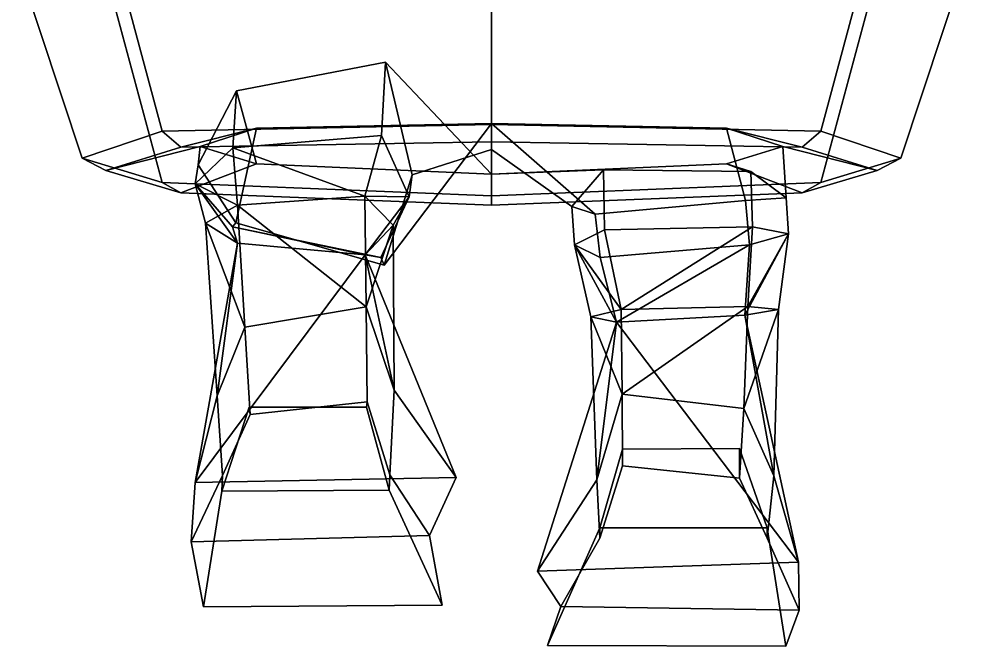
# Model space of a CAD drawing. Extents: x -194 to 169, y -132 to 383.
# Drawn here: x -136 to 130.3, y -131.7 to 44.9 of the extents above; entities that cross this region are included whole.
import ezdxf

# ---------------------------------------------------------------- set-up
doc = ezdxf.new("R2010")
doc.units = 0

msp = doc.modelspace()

# ---------------------------------------------------------------- linework, layer by layer
for points in [[(-95.678932, 13.295494, -93.883919), (-110.131485, 67.148659, -84.695908), (-2.883085, 70.007042, -118.233078), (-2.882864, 15.20034, -127.584053)], [(89.913216, 13.295502, -93.883919), (-2.882864, 15.20034, -127.584053), (-2.883085, 70.007042, -118.233078), (104.365746, 67.148674, -84.695908)], [(-118.213753, 5.750099, -4.213085), (-136.046539, 59.603264, 4.97493), (-110.131485, 67.148659, -84.695908), (-95.678932, 13.295494, -93.883919)], [(112.448029, 5.750099, -4.213086), (89.913216, 13.295502, -93.883919), (104.365746, 67.148674, -84.695908), (130.280792, 59.603264, 4.974929)], [(-110.131485, 52.674095, 87.322327), (-136.046539, 59.603264, 4.97493), (-118.213753, 5.750099, -4.213085), (-95.678932, -1.179077, 78.134315)], [(104.365746, 52.674095, 87.322327), (89.913208, -1.17907, 78.134315), (112.448029, 5.750099, -4.213086), (130.280792, 59.603264, 4.974929)], [(-2.882864, -4.919319, 111.521301), (-2.882867, 49.895164, 120.873329), (-110.131485, 52.674095, 87.322327), (-95.678932, -1.179077, 78.134315)], [(-2.882864, -4.919319, 111.521301), (89.913208, -1.17907, 78.134315), (104.365746, 52.674095, 87.322327), (-2.882867, 49.895164, 120.873329)], [(-33.883995, 12.086708, 25.643669), (-32.786674, 32.773293, 51.610847), (-74.727417, 24.697075, 30.736732), (-75.778778, 8.665199, 16.050764)], [(-2.882864, 1.165199, 79.104446), (-69.053177, 4.080414, 55.174133), (-74.727417, 24.697075, 30.736732), (-32.786674, 32.773293, 51.610847)], [(-33.883995, 12.086708, 25.643669), (-26.090738, -5.19326, 2.773498), (-25.229872, 1.057503, -2.591345), (-32.786674, 32.773293, 51.610847)], [(-2.882864, 8.172775, -4.174793), (-2.882864, 1.165199, 79.104446), (-32.786674, 32.773293, 51.610847), (-25.229872, 1.057503, -2.591345)], [(-75.778778, 8.665199, 16.050764), (-74.727417, 24.697075, 30.736732), (-85.573402, 3.84832, -4.024663), (-86.40049, -1.472176, 0.862406)], [(-69.053177, 4.080414, 55.174133), (-84.931557, 9.030495, -3.653409), (-85.573402, 3.84832, -4.024663), (-74.727417, 24.697075, 30.736732)], [(-111.582413, 2.196304, -4.819406), (-90.373856, 8.774086, -82.990822), (-69.053177, 14.202141, -65.11409), (-84.931557, 9.030495, -3.653409)], [(-95.678932, 13.295494, -93.883919), (-2.882864, 15.20034, -127.584053), (-2.882864, 10.32296, -112.83728), (-90.373856, 8.774086, -82.990822)], [(-90.373856, 8.774086, -82.990822), (-2.882864, 10.32296, -112.83728), (-2.882864, 15.461174, -90.791321), (-69.053177, 14.202141, -65.11409)], [(-84.931557, 9.030495, -3.653409), (-69.053177, 14.202141, -65.11409), (-74.923363, -12.495827, -43.100163), (-85.573402, 3.84832, -4.024663)], [(-69.053177, 14.202141, -65.11409), (-2.882864, 15.461174, -90.791321), (-33.088135, -24.446571, -61.984375), (-74.923363, -12.495827, -43.100163)], [(-2.882864, 15.461174, -90.791321), (-2.882864, 8.172775, -4.174793), (-25.229872, 1.057503, -2.591345), (-33.088135, -24.446571, -61.984375)], [(63.287453, 14.202141, -65.114098), (68.648666, -6.15905, -47.602036), (26.329973, -10.047539, -68.849976), (-2.882864, 15.461174, -90.791321)], [(84.608124, 8.774086, -82.990822), (63.287453, 14.202141, -65.114098), (-2.882864, 15.461174, -90.791321), (-2.882864, 10.32296, -112.83728)], [(19.787638, -7.903145, -4.180181), (-2.882864, 8.172775, -4.174793), (-2.882864, 15.461174, -90.791321), (26.329973, -10.047539, -68.849976)], [(89.913216, 13.295502, -93.883919), (84.608124, 8.774086, -82.990822), (-2.882864, 10.32296, -112.83728), (-2.882864, 15.20034, -127.584053)], [(79.16584, 9.030495, -3.653409), (80.158325, -5.43676, -5.44688), (68.648666, -6.15905, -47.602036), (63.287453, 14.202141, -65.114098)], [(105.816689, 2.196312, -4.819407), (79.16584, 9.030495, -3.653409), (63.287453, 14.202141, -65.114098), (84.608124, 8.774086, -82.990822)], [(-118.213753, 5.750099, -4.213085), (-95.678932, 13.295494, -93.883919), (-90.373856, 8.774086, -82.990822), (-111.582413, 2.196304, -4.819406)], [(-38.569202, -5.028671, 49.148926), (-33.883995, 12.086708, 25.643669), (-75.778778, 8.665199, 16.050764)], [(-38.569202, -5.028671, 49.148926), (-26.090738, -5.19326, 2.773498), (-33.883995, 12.086708, 25.643669)], [(112.448029, 5.750099, -4.213086), (105.816689, 2.196312, -4.819407), (84.608124, 8.774086, -82.990822), (89.913216, 13.295502, -93.883919)], [(-90.373856, -4.035271, 69.237709), (-111.582413, 2.196304, -4.819406), (-84.931557, 9.030495, -3.653409), (-69.053177, 4.080414, 55.174133)], [(-74.47197, -7.515175, 40.260532), (-75.778778, 8.665199, 16.050764), (-86.40049, -1.472176, 0.862406)], [(-38.569202, -5.028671, 49.148926), (-75.778778, 8.665199, 16.050764), (-74.47197, -7.515175, 40.260532)], [(19.787638, -7.903145, -4.180181), (28.683374, 2.389214, 57.591343), (-2.882864, 1.165199, 79.104446), (-2.882864, 8.172775, -4.174793)], [(63.287453, 4.080421, 55.174133), (70.178375, 1.924843, 34.584824), (80.158325, -5.43676, -5.44688), (79.16584, 9.030495, -3.653409)], [(84.608124, -4.035271, 69.237709), (63.287453, 4.080421, 55.174133), (79.16584, 9.030495, -3.653409), (105.816689, 2.196312, -4.819407)], [(-95.678932, -1.179077, 78.134315), (-118.213753, 5.750099, -4.213085), (-111.582413, 2.196304, -4.819406), (-90.373856, -4.035271, 69.237709)], [(89.913208, -1.17907, 78.134315), (84.608124, -4.035271, 69.237709), (105.816689, 2.196312, -4.819407), (112.448029, 5.750099, -4.213086)], [(-2.882864, -7.482048, 98.760376), (-90.373856, -4.035271, 69.237709), (-69.053177, 4.080414, 55.174133), (-2.882864, 1.165199, 79.104446)], [(-86.40049, -1.472176, 0.862406), (-85.573402, 3.84832, -4.024663), (-74.923363, -12.495827, -43.100163), (-75.891129, -13.637329, -14.65264)], [(-2.882864, 1.165199, 79.104446), (28.683374, 2.389214, 57.591343), (70.178375, 1.924843, 34.584824), (63.287453, 4.080421, 55.174133)], [(-2.882864, -7.482048, 98.760376), (-2.882864, 1.165199, 79.104446), (63.287453, 4.080421, 55.174133), (84.608124, -4.035271, 69.237709)], [(-26.090738, -5.19326, 2.773498), (-34.056831, -22.224869, -21.592335), (-33.088135, -24.446571, -61.984375), (-25.229872, 1.057503, -2.591345)], [(28.975023, -14.420334, 21.728148), (28.683374, 2.389214, 57.591343), (19.787638, -7.903145, -4.180181), (20.4725, -18.647583, -4.761395)], [(28.975023, -14.420334, 21.728148), (70.647629, -13.647697, 11.083958), (70.178375, 1.924843, 34.584824), (28.683374, 2.389214, 57.591343)], [(70.647629, -13.647697, 11.083958), (80.824646, -15.564613, -6.344769), (80.158325, -5.43676, -5.44688), (70.178375, 1.924843, 34.584824)], [(-2.882864, -4.919319, 111.521301), (-95.678932, -1.179077, 78.134315), (-90.373856, -4.035271, 69.237709), (-2.882864, -7.482048, 98.760376)], [(-74.47197, -7.515175, 40.260532), (-86.40049, -1.472176, 0.862406), (-83.513718, -12.603233, 25.428185)], [(-83.513718, -12.603233, 25.428185), (-86.40049, -1.472176, 0.862406), (-74.422081, -18.242126, 9.985621)], [(-74.422081, -18.242126, 9.985621), (-86.40049, -1.472176, 0.862406), (-75.891129, -13.637329, -14.65264)], [(-2.882864, -4.919319, 111.521301), (-2.882864, -7.482048, 98.760376), (84.608124, -4.035271, 69.237709), (89.913208, -1.17907, 78.134315)], [(-38.186619, -36.12484, 32.967907), (-38.569202, -5.028671, 49.148926), (-74.47197, -7.515175, 40.260532)], [(-38.569202, -5.028671, 49.148926), (-30.633059, -13.19442, 26.513964), (-26.090738, -5.19326, 2.773498)], [(-38.186619, -36.12484, 32.967907), (-30.633059, -13.19442, 26.513964), (-38.569202, -5.028671, 49.148926)], [(-38.492447, -21.531685, 2.572141), (-34.056831, -22.224869, -21.592335), (-26.090738, -5.19326, 2.773498)], [(-30.633059, -13.19442, 26.513964), (-38.492447, -21.531685, 2.572141), (-26.090738, -5.19326, 2.773498)], [(-72.343567, -41.901031, 22.264162), (-74.47197, -7.515175, 40.260532), (-83.513718, -12.603233, 25.428185)], [(-72.343567, -41.901031, 22.264162), (-38.186619, -36.12484, 32.967907), (-74.47197, -7.515175, 40.260532)], [(20.4725, -18.647583, -4.761395), (19.787638, -7.903145, -4.180181), (26.329973, -10.047539, -68.849976), (27.71007, -22.234238, -32.815121)], [(69.825409, -18.72673, -24.369167), (27.71007, -22.234238, -32.815121), (26.329973, -10.047539, -68.849976), (68.648666, -6.15905, -47.602036)], [(80.824646, -15.564613, -6.344769), (69.825409, -18.72673, -24.369167), (68.648666, -6.15905, -47.602036), (80.158325, -5.43676, -5.44688)], [(-80.179169, -61.189827, 2.084016), (-72.343567, -41.901031, 22.264162), (-83.513718, -12.603233, 25.428185)], [(-80.179169, -61.189827, 2.084016), (-83.513718, -12.603233, 25.428185), (-74.422081, -18.242126, 9.985621)], [(-75.891129, -13.637329, -14.65264), (-74.923363, -12.495827, -43.100163), (-33.088135, -24.446571, -61.984375), (-34.056831, -22.224869, -21.592335)], [(-30.315151, -59.591209, 2.494473), (-38.492447, -21.531685, 2.572141), (-30.633059, -13.19442, 26.513964)], [(-30.315151, -59.591209, 2.494473), (-30.633059, -13.19442, 26.513964), (-38.186619, -36.12484, 32.967907)], [(-74.422081, -18.242126, 9.985621), (-75.891129, -13.637329, -14.65264), (-38.492447, -21.531685, 2.572141)], [(-38.492447, -21.531685, 2.572141), (-75.891129, -13.637329, -14.65264), (-34.056831, -22.224869, -21.592335)], [(33.613232, -36.859085, 35.285198), (28.975023, -14.420334, 21.728148), (20.4725, -18.647583, -4.761395)], [(33.613232, -36.859085, 35.285198), (70.647629, -13.647697, 11.083958), (28.975023, -14.420334, 21.728148)], [(33.613232, -36.859085, 35.285198), (69.316856, -36.088882, 25.603403), (70.647629, -13.647697, 11.083958)], [(68.485542, -38.456902, -6.80219), (69.825409, -18.72673, -24.369167), (80.824646, -15.564613, -6.344769)], [(77.983406, -36.879128, 9.684818), (68.485542, -38.456902, -6.80219), (80.824646, -15.564613, -6.344769)], [(69.316856, -36.088882, 25.603403), (80.824646, -15.564613, -6.344769), (70.647629, -13.647697, 11.083958)], [(69.316856, -36.088882, 25.603403), (77.983406, -36.879128, 9.684818), (80.824646, -15.564613, -6.344769)], [(-86.408684, -85.616859, -28.432459), (-80.179169, -61.189827, 2.084016), (-74.422081, -18.242126, 9.985621)], [(-86.408684, -85.616859, -28.432459), (-74.422081, -18.242126, 9.985621), (-38.492447, -21.531685, 2.572141)], [(33.613232, -36.859085, 35.285198), (20.4725, -18.647583, -4.761395), (25.086197, -38.951797, 11.094152)], [(32.334286, -40.50219, -14.569557), (20.4725, -18.647583, -4.761395), (27.71007, -22.234238, -32.815121)], [(25.086197, -38.951797, 11.094152), (20.4725, -18.647583, -4.761395), (32.334286, -40.50219, -14.569557)], [(32.334286, -40.50219, -14.569557), (27.71007, -22.234238, -32.815121), (69.825409, -18.72673, -24.369167)], [(68.485542, -38.456902, -6.80219), (32.334286, -40.50219, -14.569557), (69.825409, -18.72673, -24.369167)], [(-12.840111, -84.192451, -29.82365), (-86.408684, -85.616859, -28.432459), (-38.492447, -21.531685, 2.572141)], [(-12.840111, -84.192451, -29.82365), (-38.492447, -21.531685, 2.572141), (-30.315151, -59.591209, 2.494473)], [(-38.186619, -36.12484, 32.967907), (-72.343567, -41.901031, 22.264162), (-70.926018, -66.420708, 44.278591), (-37.956837, -62.932114, 45.713764)], [(-30.315151, -59.591209, 2.494473), (-38.186619, -36.12484, 32.967907), (-37.956837, -62.932114, 45.713764), (-31.552546, -83.47187, 46.007236)], [(33.965, -60.76059, 16.644358), (33.613232, -36.859085, 35.285198), (25.086197, -38.951797, 11.094152)], [(33.965, -60.76059, 16.644358), (69.316856, -36.088882, 25.603403), (33.613232, -36.859085, 35.285198)], [(68.191628, -64.737167, 5.430276), (69.316856, -36.088882, 25.603403), (33.965, -60.76059, 16.644358)], [(68.191628, -64.737167, 5.430276), (77.983406, -36.879128, 9.684818), (69.316856, -36.088882, 25.603403)], [(76.644829, -83.743706, -14.954286), (77.983406, -36.879128, 9.684818), (68.191628, -64.737167, 5.430276)], [(76.644829, -83.743706, -14.954286), (68.485542, -38.456902, -6.80219), (77.983406, -36.879128, 9.684818)], [(26.783667, -84.823128, -13.884469), (33.965, -60.76059, 16.644358), (25.086197, -38.951797, 11.094152)], [(26.783667, -84.823128, -13.884469), (25.086197, -38.951797, 11.094152), (32.334286, -40.50219, -14.569557)], [(83.589134, -108.013191, -45.711529), (32.334286, -40.50219, -14.569557), (68.485542, -38.456902, -6.80219)], [(83.589134, -108.013191, -45.711529), (68.485542, -38.456902, -6.80219), (76.644829, -83.743706, -14.954286)], [(-80.179169, -61.189827, 2.084016), (-78.691689, -83.681099, 45.829586), (-70.926018, -66.420708, 44.278591), (-72.343567, -41.901031, 22.264162)], [(10.040296, -110.546852, -46.141109), (26.783667, -84.823128, -13.884469), (32.334286, -40.50219, -14.569557)], [(10.040296, -110.546852, -46.141109), (32.334286, -40.50219, -14.569557), (83.589134, -108.013191, -45.711529)], [(-86.408684, -85.616859, -28.432459), (-87.532188, -102.289558, 30.573189), (-78.691689, -83.681099, 45.829586), (-80.179169, -61.189827, 2.084016)], [(-12.840111, -84.192451, -29.82365), (-30.315151, -59.591209, 2.494473), (-31.552546, -83.47187, 46.007236), (-20.34354, -100.543526, 27.424398)], [(26.783667, -84.823128, -13.884469), (27.673773, -101.289589, 31.714819), (33.987896, -80.898293, 28.982216), (33.965, -60.76059, 16.644358)], [(33.965, -60.76059, 16.644358), (33.987896, -80.898293, 28.982216), (66.977409, -84.374138, 28.081085), (68.191628, -64.737167, 5.430276)], [(-38.134586, -64.430679, 94.643211), (-37.956837, -62.932114, 45.713764), (-70.926018, -66.420708, 44.278591), (-71.124504, -64.397163, 94.563133)], [(-31.752558, -87.79525, 104.171143), (-31.552546, -83.47187, 46.007236), (-37.956837, -62.932114, 45.713764), (-38.134586, -64.430679, 94.643211)], [(-31.752558, -87.79525, 104.171143), (-38.134586, -64.430679, 94.643211), (-71.124504, -64.397163, 94.563133), (-78.891701, -88.004478, 103.993492)], [(-78.891701, -88.004478, 103.993492), (-71.124504, -64.397163, 94.563133), (-70.926018, -66.420708, 44.278591), (-78.691689, -83.681099, 45.829586)], [(76.644829, -83.743706, -14.954286), (68.191628, -64.737167, 5.430276), (66.977409, -84.374138, 28.081085), (74.813721, -101.289589, 31.714819)], [(27.673773, -98.349525, 90.234344), (74.813721, -98.349525, 90.234344), (66.977409, -76.010338, 78.146355), (33.987896, -76.19416, 78.122925)], [(27.673773, -98.349525, 90.234344), (33.987896, -76.19416, 78.122925), (33.987896, -80.898293, 28.982216), (27.673773, -101.289589, 31.714819)], [(33.987896, -76.19416, 78.122925), (66.977409, -76.010338, 78.146355), (66.977409, -84.374138, 28.081085), (33.987896, -80.898293, 28.982216)], [(74.813721, -98.349525, 90.234344), (74.813721, -101.289589, 31.714819), (66.977409, -84.374138, 28.081085), (66.977409, -76.010338, 78.146355)], [(-83.993202, -120.641014, 95.953354), (-78.891701, -88.004478, 103.993492), (-78.691689, -83.681099, 45.829586), (-87.532188, -102.289558, 30.573189)], [(-86.408684, -85.616859, -28.432459), (-12.840111, -84.192451, -29.82365), (-20.34354, -100.543526, 27.424398), (-87.532188, -102.289558, 30.573189)], [(-16.811909, -120.162865, 96.250793), (-20.34354, -100.543526, 27.424398), (-31.552546, -83.47187, 46.007236), (-31.752558, -87.79525, 104.171143)], [(10.040296, -110.546852, -46.141109), (16.610765, -120.522575, 15.27265), (27.673773, -101.289589, 31.714819), (26.783667, -84.823128, -13.884469)], [(83.589134, -108.013191, -45.711529), (76.644829, -83.743706, -14.954286), (74.813721, -101.289589, 31.714819), (83.794151, -121.552528, 18.824274)], [(-16.811909, -120.162865, 96.250793), (-31.752558, -87.79525, 104.171143), (-78.891701, -88.004478, 103.993492), (-83.993202, -120.641014, 95.953354)], [(12.906889, -131.481415, 86.011322), (80.090286, -131.665253, 85.987892), (74.813721, -98.349525, 90.234344), (27.673773, -98.349525, 90.234344)], [(12.906889, -131.481415, 86.011322), (27.673773, -98.349525, 90.234344), (27.673773, -101.289589, 31.714819), (16.610765, -120.522575, 15.27265)], [(80.090286, -131.665253, 85.987892), (83.794151, -121.552528, 18.824274), (74.813721, -101.289589, 31.714819), (74.813721, -98.349525, 90.234344)], [(-83.993202, -120.641014, 95.953354), (-87.532188, -102.289558, 30.573189), (-20.34354, -100.543526, 27.424398), (-16.811909, -120.162865, 96.250793)], [(83.589134, -108.013191, -45.711529), (83.794151, -121.552528, 18.824274), (16.610765, -120.522575, 15.27265), (10.040296, -110.546852, -46.141109)], [(80.090286, -131.665253, 85.987892), (12.906889, -131.481415, 86.011322), (16.610765, -120.522575, 15.27265), (83.794151, -121.552528, 18.824274)]]:
    msp.add_3dface(points)

doc.saveas('drawing.dxf')
